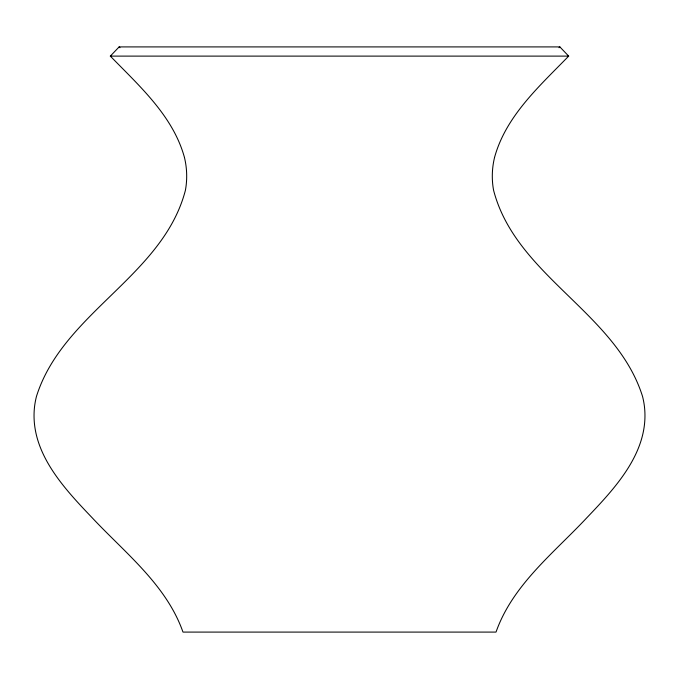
<?xml version="1.0" encoding="UTF-8"?>
<svg xmlns="http://www.w3.org/2000/svg" width="679" height="679" viewBox="0 0 679 679"><rect width="100%" height="100%" fill="white"/><g stroke="black" fill="none" stroke-linecap="round" stroke-linejoin="round"><path stroke-width="1.02" d="M494.55 157.426C505.974 115.863 539.669 85.978 568.671 56.111L559.869 46.91L119.131 46.91L110.329 56.111C139.331 85.978 173.026 115.863 184.45 157.426M559.021 47.725L559.869 46.91M110.329 56.111L568.671 56.111M119.131 46.91L119.979 47.725M494.558 157.426A79.384 79.384 0 0 0 492.665 183.754A76.982 76.982 0 0 0 493.616 190.4C516.023 276.149 616.243 312.654 642.555 396.46A83.059 83.059 0 0 1 644.396 406.178C649.778 451.272 615.632 487.573 586.902 517.687C553.801 553.062 512.628 584.857 496.018 632.09L182.982 632.09C166.372 584.857 125.199 553.062 92.098 517.687C63.368 487.573 29.222 451.272 34.604 406.178A83.059 83.059 0 0 1 36.445 396.46C62.748 312.654 162.977 276.149 185.384 190.4A76.982 76.982 0 0 0 186.326 183.754A79.384 79.384 0 0 0 184.442 157.426"/></g></svg>
